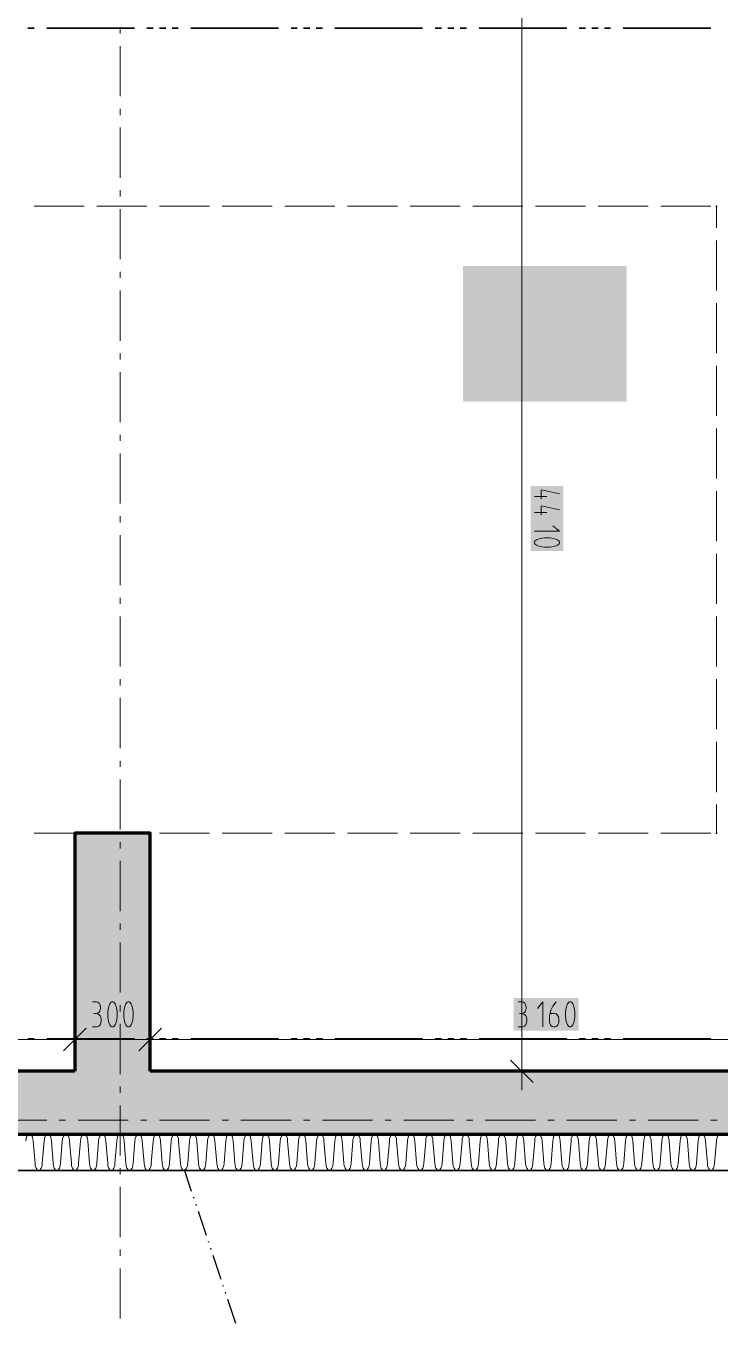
# Model space of a CAD drawing. Header units: millimetres. Extents: x 0 to 594, y 0 to 420.
# Drawn here: x 407.94 to 430.44, y 141.01 to 183.05 of the extents above; entities that cross this region are included whole.
import ezdxf

# ---------------------------------------------------------------- set-up
doc = ezdxf.new("R2010")
doc.units = ezdxf.units.MM
doc.header["$LTSCALE"] = 8
doc.layers.add('PDF_Cislovani stani', color=7, linetype='Continuous', true_color=0xffffff)
for name, color, linetype in [('PDF_Dokresleni nad rovinou rezu', 7, 'Continuous'), ('PDF_Dopravni znaceni', 7, 'Continuous'), ('PDF_Koty delkove', 7, 'Continuous'), ('PDF_Osy hlavni', 7, 'Continuous'), ('PDF_Pozarni useky', 3, 'Continuous'), ('PDF_Steny vnitrni', 7, 'Continuous'), ('PDF_Zatepleni', 7, 'Continuous')]:
    doc.layers.add(name, color=color, linetype=linetype)

msp = doc.modelspace()

# ---------------------------------------------------------------- linework, layer by layer
at = {"layer": 'PDF_Cislovani stani', "lineweight": 18, "transparency": 33554559}
msp.add_solid([(422.109, 175.265), (422.109, 170.87), (427.418, 175.265), (427.418, 170.87)], dxfattribs=at)
at = {"layer": 'PDF_Dokresleni nad rovinou rezu', "lineweight": 25}
for points in [[(413.075, 145.956), (413.3, 145.284)], [(413.365, 145.091), (413.378, 145.053)], [(413.442, 144.86), (413.455, 144.821)], [(413.519, 144.629), (413.777, 143.858)], [(413.842, 143.665), (413.855, 143.627)], [(413.919, 143.434), (413.932, 143.396)], [(413.997, 143.203), (414.255, 142.432)], [(414.319, 142.24), (414.332, 142.201)], [(414.396, 142.009), (414.409, 141.97)], [(414.474, 141.777), (414.732, 141.007)]]:
    msp.add_lwpolyline(points, dxfattribs=at)
at = {"layer": 'PDF_Dokresleni nad rovinou rezu', "lineweight": 25, "transparency": 33554559}
msp.add_solid([(413.059, 146.004), (413.123, 145.972), (413.027, 145.94), (413.091, 145.907)], dxfattribs=at)
at = {"layer": 'PDF_Dopravni znaceni', "lineweight": 18}
for points in [[(408.204, 177.202), (409.829, 177.202)], [(410.236, 177.202), (411.861, 177.202)], [(412.267, 177.202), (413.893, 177.202)], [(414.299, 177.202), (415.924, 177.202)], [(416.33, 177.202), (417.956, 177.202)], [(418.362, 177.202), (419.987, 177.202)], [(420.394, 177.202), (422.019, 177.202)], [(422.425, 177.202), (424.051, 177.202)], [(424.457, 177.202), (426.082, 177.202)], [(426.488, 177.202), (428.114, 177.202)], [(428.52, 177.202), (430.145, 177.202)], [(430.329, 177.202), (430.329, 176.503)], [(430.329, 176.097), (430.329, 174.471)], [(430.329, 174.065), (430.329, 172.44)], [(430.329, 172.033), (430.329, 170.408)], [(430.329, 170.002), (430.329, 168.376)], [(430.329, 167.97), (430.329, 166.345)], [(430.329, 165.939), (430.329, 164.313)], [(430.329, 163.907), (430.329, 162.282)], [(430.329, 161.875), (430.329, 160.25)], [(430.329, 159.844), (430.329, 158.218)], [(430.329, 157.812), (430.329, 156.886)], [(408.204, 156.886), (409.829, 156.886)], [(410.236, 156.886), (411.861, 156.886)], [(412.267, 156.886), (413.893, 156.886)], [(414.299, 156.886), (415.924, 156.886)], [(416.33, 156.886), (417.956, 156.886)], [(418.362, 156.886), (419.987, 156.886)], [(420.394, 156.886), (422.019, 156.886)], [(422.425, 156.886), (424.051, 156.886)], [(424.457, 156.886), (426.082, 156.886)], [(426.488, 156.886), (428.114, 156.886)], [(428.52, 156.886), (430.145, 156.886)]]:
    msp.add_lwpolyline(points, dxfattribs=at)
at = {"layer": 'PDF_Dopravni znaceni', "lineweight": 18, "transparency": 33554559}
for points in [[(430.292, 177.202), (430.329, 177.238), (430.329, 177.165), (430.365, 177.202)], [(430.329, 177.238), (430.365, 177.202), (430.292, 177.202), (430.329, 177.165)], [(430.292, 156.886), (430.329, 156.922), (430.329, 156.849), (430.365, 156.886)], [(430.329, 156.922), (430.365, 156.886), (430.292, 156.886), (430.329, 156.849)]]:
    msp.add_solid(points, dxfattribs=at)
at = {"layer": 'PDF_Koty delkove', "lineweight": 18}
for points in [[(424.019, 269.252), (424.019, 267.892), (424.019, 266.267), (424.019, 266.023), (424.019, 264.56), (424.019, 251.152), (424.019, 249.689), (424.019, 249.445), (424.019, 247.82), (424.019, 247.292), (424.019, 204.1), (424.019, 199.224), (424.019, 198.005), (424.019, 185.816), (424.019, 185.003), (424.019, 149.166)], [(424.426, 167.799), (424.832, 167.799)], [(424.642, 167.712), (424.642, 168.016), (425.238, 167.885)], [(424.642, 167.192), (424.642, 167.496), (425.238, 167.365)], [(424.426, 167.279), (424.832, 167.279)], [(424.426, 166.672), (425.238, 166.672), (425.022, 166.845)], [(424.751, 166.456), (424.67, 166.445), (424.575, 166.423), (424.494, 166.39), (424.439, 166.347), (424.426, 166.325), (424.426, 166.282), (424.439, 166.26), (424.494, 166.217), (424.575, 166.185), (424.67, 166.163), (424.751, 166.152)], [(424.751, 166.152), (424.914, 166.152), (424.994, 166.163), (425.089, 166.185), (425.171, 166.217), (425.225, 166.26), (425.238, 166.282), (425.238, 166.325), (425.225, 166.347), (425.171, 166.39), (425.089, 166.423), (424.994, 166.445), (424.914, 166.456), (424.751, 166.456)], [(410.094, 151.416), (410.224, 151.416), (410.268, 151.403), (410.311, 151.376), (410.333, 151.335), (410.354, 151.254), (410.354, 151.2), (410.333, 151.119), (410.289, 151.064), (410.224, 151.037), (410.138, 151.037)], [(410.896, 150.929), (410.896, 151.092), (410.885, 151.172), (410.863, 151.267), (410.831, 151.349), (410.788, 151.403), (410.766, 151.416), (410.723, 151.416), (410.701, 151.403), (410.658, 151.349), (410.625, 151.267), (410.603, 151.172), (410.592, 151.092), (410.592, 150.929), (410.603, 150.848), (410.625, 150.753), (410.658, 150.672), (410.701, 150.617), (410.723, 150.604), (410.766, 150.604), (410.788, 150.617), (410.831, 150.672), (410.863, 150.753)], [(423.893, 151.416), (424.023, 151.416), (424.066, 151.403), (424.109, 151.376), (424.131, 151.335), (424.153, 151.254), (424.153, 151.2), (424.131, 151.119), (424.088, 151.064), (424.023, 151.037), (423.936, 151.037)], [(424.694, 150.604), (424.694, 151.416), (424.522, 151.2)], [(425.128, 151.024), (425.161, 150.997), (425.182, 150.969), (425.203, 150.929), (425.215, 150.875), (425.215, 150.767), (425.203, 150.712), (425.182, 150.672), (425.161, 150.645), (425.128, 150.617), (425.085, 150.604), (425.042, 150.604), (424.998, 150.617), (424.966, 150.645), (424.944, 150.672), (424.922, 150.712), (424.911, 150.767), (424.911, 150.956), (424.954, 151.146), (425.019, 151.281), (425.128, 151.416)], [(410.094, 150.604), (410.246, 150.604), (410.3, 150.631), (410.343, 150.672), (410.365, 150.739), (410.376, 150.794), (410.376, 150.848), (410.365, 150.916), (410.343, 150.969), (410.3, 151.01), (410.224, 151.037)], [(410.863, 150.753), (410.885, 150.848), (410.896, 150.929)], [(423.893, 150.604), (424.044, 150.604), (424.098, 150.631), (424.142, 150.672), (424.163, 150.739), (424.174, 150.794), (424.174, 150.848), (424.163, 150.916), (424.142, 150.969), (424.098, 151.01), (424.023, 151.037)], [(424.933, 151.037), (425.085, 151.037), (425.128, 151.024)], [(409.159, 149.831), (409.891, 150.563)], [(409.525, 149.588), (409.525, 150.197), (409.525, 150.807)], [(411.597, 149.831), (412.329, 150.563)], [(411.963, 149.588), (411.963, 150.197), (411.963, 150.807)], [(385.633, 150.197), (388.071, 150.197), (409.525, 150.197), (411.963, 150.197), (437.642, 150.197), (438.455, 150.197), (451.863, 150.197), (452.676, 150.197), (455.927, 150.197)], [(423.653, 149.531), (424.385, 148.8)], [(423.41, 149.166), (424.019, 149.166), (424.629, 149.166)], [(424.019, 149.166), (424.019, 148.556)]]:
    msp.add_lwpolyline(points, dxfattribs=at)
for points in [[(411.416, 150.929), (411.416, 151.092), (411.405, 151.172), (411.383, 151.267), (411.351, 151.349), (411.308, 151.403), (411.286, 151.416), (411.243, 151.416), (411.221, 151.403), (411.178, 151.349), (411.145, 151.267), (411.123, 151.172), (411.112, 151.092), (411.112, 150.929), (411.123, 150.848), (411.145, 150.753), (411.178, 150.672), (411.221, 150.617), (411.243, 150.604), (411.286, 150.604), (411.308, 150.617), (411.351, 150.672), (411.383, 150.753), (411.405, 150.848)], [(425.735, 150.929), (425.735, 151.092), (425.724, 151.172), (425.702, 151.267), (425.67, 151.349), (425.627, 151.403), (425.605, 151.416), (425.562, 151.416), (425.54, 151.403), (425.497, 151.349), (425.464, 151.267), (425.442, 151.172), (425.431, 151.092), (425.431, 150.929), (425.442, 150.848), (425.464, 150.753), (425.497, 150.672), (425.54, 150.617), (425.562, 150.604), (425.605, 150.604), (425.627, 150.617), (425.67, 150.672), (425.702, 150.753), (425.724, 150.848)]]:
    msp.add_lwpolyline(points, close=True, dxfattribs=at)
at = {"layer": 'PDF_Koty delkove', "color": 7, "lineweight": 18, "true_color": 0xffffff, "transparency": 33554559}
for points in [[(424.304, 168.138), (424.304, 166.03), (425.36, 168.138), (425.36, 166.03)], [(409.95, 150.482), (411.538, 150.482), (409.95, 151.538), (411.538, 151.538)], [(423.749, 150.482), (425.856, 150.482), (423.749, 151.538), (425.856, 151.538)]]:
    msp.add_solid(points, dxfattribs=at)
at = {"layer": 'PDF_Osy hlavni', "lineweight": 18}
for points in [[(410.988, 183.004), (410.988, 182.801)], [(410.988, 182.394), (410.988, 180.769)], [(410.988, 180.363), (410.988, 180.16)], [(410.988, 179.753), (410.988, 178.128)], [(410.988, 177.722), (410.988, 177.519)], [(410.988, 177.112), (410.988, 175.487)], [(410.988, 175.081), (410.988, 174.878)], [(410.988, 174.471), (410.988, 172.846)], [(410.988, 172.44), (410.988, 172.236)], [(410.988, 171.83), (410.988, 170.205)], [(410.988, 169.799), (410.988, 169.595)], [(410.988, 169.189), (410.988, 167.564)], [(410.988, 167.158), (410.988, 166.954)], [(410.988, 166.548), (410.988, 164.923)], [(410.988, 164.516), (410.988, 164.313)], [(410.988, 163.907), (410.988, 162.282)], [(410.988, 161.875), (410.988, 161.672)], [(410.988, 161.266), (410.988, 159.641)], [(410.988, 159.234), (410.988, 159.031)], [(410.988, 158.625), (410.988, 157)], [(410.988, 156.593), (410.988, 156.39)], [(410.988, 155.984), (410.988, 154.358)], [(410.988, 153.952), (410.988, 153.749)], [(410.988, 153.343), (410.988, 151.717)], [(410.988, 151.311), (410.988, 151.108)], [(410.988, 150.702), (410.988, 149.076)], [(410.988, 148.67), (410.988, 148.467)], [(410.988, 148.061), (410.988, 146.435)], [(406.985, 147.581), (408.61, 147.581)], [(409.017, 147.581), (409.22, 147.581)], [(409.626, 147.581), (411.252, 147.581)], [(411.658, 147.581), (411.861, 147.581)], [(412.267, 147.581), (413.893, 147.581)], [(414.299, 147.581), (414.502, 147.581)], [(414.908, 147.581), (416.534, 147.581)], [(416.94, 147.581), (417.143, 147.581)], [(417.549, 147.581), (419.175, 147.581)], [(419.581, 147.581), (419.784, 147.581)], [(420.191, 147.581), (421.816, 147.581)], [(422.222, 147.581), (422.425, 147.581)], [(422.832, 147.581), (424.457, 147.581)], [(424.863, 147.581), (425.066, 147.581)], [(425.473, 147.581), (427.098, 147.581)], [(427.504, 147.581), (427.707, 147.581)], [(428.114, 147.581), (429.739, 147.581)], [(430.145, 147.581), (430.348, 147.581)], [(410.988, 146.029), (410.988, 145.826)], [(410.988, 145.419), (410.988, 143.794)], [(410.988, 143.388), (410.988, 143.185)], [(410.988, 142.778), (410.988, 141.153)]]:
    msp.add_lwpolyline(points, dxfattribs=at)
at = {"layer": 'PDF_Pozarni useky', "lineweight": 35}
for points in [[(408.001, 182.971), (408.204, 182.971)], [(408.61, 182.971), (411.455, 182.971)], [(411.861, 182.971), (412.064, 182.971)], [(412.267, 182.971), (412.47, 182.971)], [(412.674, 182.971), (412.877, 182.971)], [(413.283, 182.971), (416.127, 182.971)], [(416.534, 182.971), (416.737, 182.971)], [(416.94, 182.971), (417.143, 182.971)], [(417.346, 182.971), (417.549, 182.971)], [(417.956, 182.971), (420.8, 182.971)], [(421.206, 182.971), (421.409, 182.971)], [(421.613, 182.971), (421.816, 182.971)], [(422.019, 182.971), (422.222, 182.971)], [(422.628, 182.971), (425.473, 182.971)], [(425.879, 182.971), (426.082, 182.971)], [(426.285, 182.971), (426.488, 182.971)], [(426.692, 182.971), (426.895, 182.971)], [(427.301, 182.971), (430.145, 182.971)], [(408.001, 150.222), (408.204, 150.222)], [(408.61, 150.222), (411.455, 150.222)], [(411.861, 150.222), (412.064, 150.222)], [(412.267, 150.222), (412.47, 150.222)], [(412.674, 150.222), (412.877, 150.222)], [(413.283, 150.222), (416.127, 150.222)], [(416.534, 150.222), (416.737, 150.222)], [(416.94, 150.222), (417.143, 150.222)], [(417.346, 150.222), (417.549, 150.222)], [(417.956, 150.222), (420.8, 150.222)], [(421.206, 150.222), (421.409, 150.222)], [(421.613, 150.222), (421.816, 150.222)], [(422.019, 150.222), (422.222, 150.222)], [(422.628, 150.222), (425.473, 150.222)], [(425.879, 150.222), (426.082, 150.222)], [(426.285, 150.222), (426.488, 150.222)], [(426.692, 150.222), (426.895, 150.222)], [(427.301, 150.222), (430.145, 150.222)]]:
    msp.add_lwpolyline(points, dxfattribs=at)
at = {"layer": 'PDF_Steny vnitrni', "lineweight": 70}
for points in [[(385.633, 149.166), (385.633, 149.166), (385.633, 147.134), (455.927, 147.134), (457.958, 147.134), (457.958, 198.208), (455.927, 198.208), (444.59, 198.208), (443.371, 198.208), (430.45, 198.208), (430.45, 198.005), (430.45, 196.177), (455.927, 196.177)], [(455.927, 196.177), (455.927, 181.752), (455.927, 180.94), (455.927, 149.166), (452.676, 149.166), (451.863, 149.166), (438.455, 149.166), (437.642, 149.166), (411.963, 149.166)], [(411.963, 149.166), (411.963, 156.886), (409.525, 156.886), (409.525, 149.166)], [(409.525, 149.166), (388.071, 149.166)]]:
    msp.add_lwpolyline(points, dxfattribs=at)
at = {"layer": 'PDF_Steny vnitrni', "color": 9, "lineweight": 9, "true_color": 0xc0c0c0, "transparency": 33554559}
for points in [[(409.525, 156.886), (409.525, 149.166), (411.963, 156.886), (411.963, 149.166)], [(385.633, 147.134), (455.927, 147.134), (385.633, 149.166), (455.927, 149.166)]]:
    msp.add_solid(points, dxfattribs=at)
at = {"layer": 'PDF_Zatepleni', "lineweight": 35}
msp.add_lwpolyline([(457.958, 147.134), (455.927, 147.134), (385.633, 147.134), (385.633, 145.956), (459.136, 145.956), (459.136, 147.134)], dxfattribs=at)
at = {"layer": 'PDF_Zatepleni', "lineweight": 9}
for points in [[(408.044, 147.134), (408.011, 147.117), (407.972, 147.066), (407.947, 146.989), (407.938, 146.898)], [(407.938, 146.898), (407.938, 146.898)], [(408.174, 146.898), (408.165, 146.989), (408.14, 147.066), (408.101, 147.117), (408.068, 147.134)], [(408.233, 146.191), (408.174, 146.898)], [(408.527, 146.898), (408.468, 146.191)], [(408.633, 147.134), (408.6, 147.117), (408.561, 147.066), (408.536, 146.989), (408.527, 146.898)], [(408.527, 146.898), (408.527, 146.898)], [(408.763, 146.898), (408.755, 146.989), (408.729, 147.066), (408.69, 147.117), (408.657, 147.134)], [(408.822, 146.191), (408.763, 146.898)], [(409.116, 146.898), (409.057, 146.191)], [(409.222, 147.134), (409.189, 147.117), (409.151, 147.066), (409.125, 146.989), (409.116, 146.898)], [(409.116, 146.898), (409.116, 146.898)], [(409.353, 146.898), (409.344, 146.989), (409.318, 147.066), (409.28, 147.117), (409.247, 147.134)], [(409.411, 146.191), (409.353, 146.898)], [(409.705, 146.898), (409.647, 146.191)], [(409.811, 147.134), (409.778, 147.117), (409.74, 147.066), (409.714, 146.989), (409.705, 146.898)], [(409.705, 146.898), (409.705, 146.898)], [(409.942, 146.898), (409.933, 146.989), (409.907, 147.066), (409.869, 147.117), (409.836, 147.134)], [(410, 146.191), (409.942, 146.898)], [(410.294, 146.898), (410.236, 146.191)], [(410.4, 147.134), (410.367, 147.117), (410.329, 147.066), (410.303, 146.989), (410.294, 146.898)], [(410.294, 146.898), (410.294, 146.898)], [(410.531, 146.898), (410.522, 146.989), (410.496, 147.066), (410.458, 147.117), (410.425, 147.134)], [(410.589, 146.191), (410.531, 146.898)], [(410.883, 146.898), (410.825, 146.191)], [(410.989, 147.134), (410.956, 147.117), (410.918, 147.066), (410.892, 146.989), (410.883, 146.898)], [(410.883, 146.898), (410.883, 146.898)], [(411.12, 146.898), (411.111, 146.989), (411.085, 147.066), (411.047, 147.117), (411.014, 147.134)], [(411.178, 146.191), (411.12, 146.898)], [(411.472, 146.898), (411.414, 146.191)], [(411.579, 147.134), (411.546, 147.117), (411.507, 147.066), (411.482, 146.989), (411.472, 146.898)], [(411.472, 146.898), (411.472, 146.898)], [(411.709, 146.898), (411.7, 146.989), (411.675, 147.066), (411.636, 147.117), (411.603, 147.134)], [(411.768, 146.191), (411.709, 146.898)], [(412.062, 146.898), (412.003, 146.191)], [(412.168, 147.134), (412.135, 147.117), (412.096, 147.066), (412.071, 146.989), (412.062, 146.898)], [(412.062, 146.898), (412.062, 146.898)], [(412.298, 146.898), (412.289, 146.989), (412.264, 147.066), (412.225, 147.117), (412.192, 147.134)], [(412.357, 146.191), (412.298, 146.898)], [(412.651, 146.898), (412.592, 146.191)], [(412.757, 147.134), (412.724, 147.117), (412.685, 147.066), (412.66, 146.989), (412.651, 146.898)], [(412.651, 146.898), (412.651, 146.898)], [(412.888, 146.898), (412.879, 146.989), (412.853, 147.066), (412.815, 147.117), (412.782, 147.134)], [(412.946, 146.191), (412.888, 146.898)], [(413.24, 146.898), (413.182, 146.191)], [(413.346, 147.134), (413.313, 147.117), (413.275, 147.066), (413.249, 146.989), (413.24, 146.898)], [(413.24, 146.898), (413.24, 146.898)], [(413.477, 146.898), (413.468, 146.989), (413.442, 147.066), (413.404, 147.117), (413.371, 147.134)], [(413.535, 146.191), (413.477, 146.898)], [(413.829, 146.898), (413.771, 146.191)], [(413.864, 147.066), (413.838, 146.989), (413.829, 146.898)], [(413.829, 146.898), (413.829, 146.898)], [(413.935, 147.134), (413.902, 147.117), (413.864, 147.066)], [(414.066, 146.898), (414.057, 146.989), (414.031, 147.066), (413.993, 147.117), (413.96, 147.134)], [(414.124, 146.191), (414.066, 146.898)], [(414.524, 147.134), (414.491, 147.117), (414.453, 147.066), (414.427, 146.989), (414.418, 146.898), (414.36, 146.191)], [(414.418, 146.898), (414.418, 146.898)], [(414.655, 146.898), (414.646, 146.989), (414.62, 147.066), (414.582, 147.117), (414.549, 147.134)], [(414.713, 146.191), (414.655, 146.898)], [(415.113, 147.134), (415.081, 147.117), (415.042, 147.066), (415.016, 146.989), (415.007, 146.898), (414.949, 146.191)], [(415.007, 146.898), (415.007, 146.898)], [(415.244, 146.898), (415.235, 146.989), (415.21, 147.066), (415.171, 147.117), (415.138, 147.134)], [(415.303, 146.191), (415.244, 146.898)], [(415.703, 147.134), (415.67, 147.117), (415.631, 147.066), (415.606, 146.989), (415.597, 146.898), (415.538, 146.191)], [(415.597, 146.898), (415.597, 146.898)], [(415.833, 146.898), (415.824, 146.989), (415.799, 147.066), (415.76, 147.117), (415.727, 147.134)], [(415.892, 146.191), (415.833, 146.898)], [(416.186, 146.898), (416.127, 146.191)], [(416.292, 147.134), (416.259, 147.117), (416.22, 147.066), (416.195, 146.989), (416.186, 146.898)], [(416.186, 146.898), (416.186, 146.898)], [(416.423, 146.898), (416.414, 146.989), (416.388, 147.066), (416.35, 147.117), (416.317, 147.134)], [(416.481, 146.191), (416.423, 146.898)], [(416.775, 146.898), (416.717, 146.191)], [(416.881, 147.134), (416.848, 147.117), (416.81, 147.066), (416.784, 146.989), (416.775, 146.898)], [(416.775, 146.898), (416.775, 146.898)], [(417.012, 146.898), (417.003, 146.989), (416.977, 147.066), (416.939, 147.117), (416.906, 147.134)], [(417.07, 146.191), (417.012, 146.898)], [(417.364, 146.898), (417.306, 146.191)], [(417.47, 147.134), (417.437, 147.117), (417.399, 147.066), (417.373, 146.989), (417.364, 146.898)], [(417.364, 146.898), (417.364, 146.898)], [(417.601, 146.898), (417.592, 146.989), (417.566, 147.066), (417.528, 147.117), (417.495, 147.134)], [(417.659, 146.191), (417.601, 146.898)], [(417.953, 146.898), (417.895, 146.191)], [(418.059, 147.134), (418.026, 147.117), (417.988, 147.066), (417.962, 146.989), (417.953, 146.898)], [(417.953, 146.898), (417.953, 146.898)], [(418.19, 146.898), (418.181, 146.989), (418.155, 147.066), (418.117, 147.117), (418.084, 147.134)], [(418.248, 146.191), (418.19, 146.898)], [(418.542, 146.898), (418.484, 146.191)], [(418.648, 147.134), (418.616, 147.117), (418.577, 147.066), (418.551, 146.989), (418.542, 146.898)], [(418.542, 146.898), (418.542, 146.898)], [(418.779, 146.898), (418.77, 146.989), (418.745, 147.066), (418.706, 147.117), (418.673, 147.134)], [(418.838, 146.191), (418.779, 146.898)], [(419.132, 146.898), (419.073, 146.191)], [(419.238, 147.134), (419.205, 147.117), (419.166, 147.066), (419.141, 146.989), (419.132, 146.898)], [(419.132, 146.898), (419.132, 146.898)], [(419.368, 146.898), (419.359, 146.989), (419.334, 147.066), (419.295, 147.117), (419.262, 147.134)], [(419.427, 146.191), (419.368, 146.898)], [(419.721, 146.898), (419.662, 146.191)], [(419.827, 147.134), (419.794, 147.117), (419.755, 147.066), (419.73, 146.989), (419.721, 146.898)], [(419.721, 146.898), (419.721, 146.898)], [(419.923, 147.066), (419.884, 147.117), (419.852, 147.134)], [(419.958, 146.898), (419.949, 146.989), (419.923, 147.066)], [(420.016, 146.191), (419.958, 146.898)], [(420.31, 146.898), (420.252, 146.191)], [(420.416, 147.134), (420.383, 147.117), (420.345, 147.066), (420.319, 146.989), (420.31, 146.898)], [(420.31, 146.898), (420.31, 146.898)], [(420.31, 146.898), (420.31, 146.898)], [(420.547, 146.898), (420.538, 146.989), (420.512, 147.066), (420.474, 147.117), (420.441, 147.134)], [(420.605, 146.191), (420.547, 146.898)], [(420.899, 146.898), (420.841, 146.191)], [(421.005, 147.134), (420.972, 147.117), (420.934, 147.066), (420.908, 146.989), (420.899, 146.898)], [(420.899, 146.898), (420.899, 146.898)], [(421.136, 146.898), (421.127, 146.989), (421.101, 147.066), (421.063, 147.117), (421.03, 147.134)], [(421.194, 146.191), (421.136, 146.898)], [(421.488, 146.898), (421.43, 146.191)], [(421.594, 147.134), (421.561, 147.117), (421.523, 147.066), (421.497, 146.989), (421.488, 146.898)], [(421.488, 146.898), (421.488, 146.898)], [(421.725, 146.898), (421.716, 146.989), (421.69, 147.066), (421.652, 147.117), (421.619, 147.134)], [(421.783, 146.191), (421.725, 146.898)], [(422.077, 146.898), (422.019, 146.191)], [(422.183, 147.134), (422.151, 147.117), (422.112, 147.066), (422.086, 146.989), (422.077, 146.898)], [(422.077, 146.898), (422.077, 146.898)], [(422.314, 146.898), (422.305, 146.989), (422.28, 147.066), (422.241, 147.117), (422.208, 147.134)], [(422.373, 146.191), (422.314, 146.898)], [(422.667, 146.898), (422.608, 146.191)], [(422.773, 147.134), (422.74, 147.117), (422.701, 147.066), (422.676, 146.989), (422.667, 146.898)], [(422.667, 146.898), (422.667, 146.898)], [(422.903, 146.898), (422.894, 146.989), (422.869, 147.066), (422.83, 147.117), (422.797, 147.134)], [(422.903, 146.898), (422.962, 146.191), (422.971, 146.101), (422.996, 146.025), (423.034, 145.974), (423.08, 145.956)], [(423.256, 146.898), (423.197, 146.191)], [(423.362, 147.134), (423.329, 147.117), (423.29, 147.066), (423.265, 146.989), (423.256, 146.898)], [(423.256, 146.898), (423.256, 146.898)], [(423.493, 146.898), (423.484, 146.989), (423.458, 147.066), (423.419, 147.117), (423.387, 147.134)], [(423.551, 146.191), (423.493, 146.898)], [(423.845, 146.898), (423.787, 146.191)], [(423.951, 147.134), (423.918, 147.117), (423.88, 147.066), (423.854, 146.989), (423.845, 146.898)], [(423.845, 146.898), (423.845, 146.898)], [(424.082, 146.898), (424.073, 146.989), (424.047, 147.066), (424.009, 147.117), (423.976, 147.134)], [(424.082, 146.898), (424.14, 146.191), (424.149, 146.101), (424.175, 146.025), (424.213, 145.974), (424.258, 145.956)], [(424.434, 146.898), (424.376, 146.191)], [(424.54, 147.134), (424.507, 147.117), (424.469, 147.066), (424.443, 146.989), (424.434, 146.898)], [(424.434, 146.898), (424.434, 146.898)], [(424.671, 146.898), (424.662, 146.989), (424.636, 147.066), (424.598, 147.117), (424.565, 147.134)], [(424.671, 146.898), (424.729, 146.191), (424.738, 146.101), (424.764, 146.025), (424.802, 145.974), (424.847, 145.956)], [(425.023, 146.898), (424.965, 146.191)], [(425.129, 147.134), (425.096, 147.117), (425.058, 147.066), (425.032, 146.989), (425.023, 146.898)], [(425.023, 146.898), (425.023, 146.898)], [(425.26, 146.898), (425.251, 146.989), (425.225, 147.066), (425.187, 147.117), (425.154, 147.134)], [(425.318, 146.191), (425.26, 146.898)], [(425.612, 146.898), (425.554, 146.191)], [(425.718, 147.134), (425.685, 147.117), (425.647, 147.066), (425.621, 146.989), (425.612, 146.898)], [(425.612, 146.898), (425.612, 146.898)], [(425.849, 146.898), (425.84, 146.989), (425.815, 147.066), (425.776, 147.117), (425.743, 147.134)], [(425.908, 146.191), (425.849, 146.898)], [(426.202, 146.898), (426.143, 146.191)], [(426.308, 147.134), (426.275, 147.117), (426.236, 147.066), (426.211, 146.989), (426.202, 146.898)], [(426.202, 146.898), (426.202, 146.898)], [(426.438, 146.898), (426.429, 146.989), (426.404, 147.066), (426.365, 147.117), (426.332, 147.134)], [(426.497, 146.191), (426.438, 146.898)], [(426.791, 146.898), (426.732, 146.191)], [(426.897, 147.134), (426.864, 147.117), (426.825, 147.066), (426.8, 146.989), (426.791, 146.898)], [(426.791, 146.898), (426.791, 146.898)], [(427.086, 146.191), (427.028, 146.898), (427.019, 146.989), (426.993, 147.066), (426.954, 147.117), (426.922, 147.134)], [(427.38, 146.898), (427.322, 146.191)], [(427.486, 147.134), (427.453, 147.117), (427.415, 147.066), (427.389, 146.989), (427.38, 146.898)], [(427.38, 146.898), (427.38, 146.898)], [(427.617, 146.898), (427.608, 146.989), (427.582, 147.066), (427.544, 147.117), (427.511, 147.134)], [(427.675, 146.191), (427.617, 146.898)], [(427.969, 146.898), (427.911, 146.191)], [(428.075, 147.134), (428.042, 147.117), (428.004, 147.066), (427.978, 146.989), (427.969, 146.898)], [(427.969, 146.898), (427.969, 146.898)], [(428.206, 146.898), (428.197, 146.989), (428.171, 147.066), (428.133, 147.117), (428.1, 147.134)], [(428.264, 146.191), (428.206, 146.898)], [(428.558, 146.898), (428.5, 146.191)], [(428.593, 147.066), (428.567, 146.989), (428.558, 146.898)], [(428.558, 146.898), (428.558, 146.898)], [(428.664, 147.134), (428.631, 147.117), (428.593, 147.066)], [(428.795, 146.898), (428.786, 146.989), (428.76, 147.066), (428.722, 147.117), (428.689, 147.134)], [(428.853, 146.191), (428.795, 146.898)], [(429.147, 146.898), (429.089, 146.191)], [(429.253, 147.134), (429.22, 147.117), (429.182, 147.066), (429.156, 146.989), (429.147, 146.898)], [(429.147, 146.898), (429.147, 146.898)], [(429.384, 146.898), (429.375, 146.989), (429.35, 147.066), (429.311, 147.117), (429.278, 147.134)], [(429.443, 146.191), (429.384, 146.898)], [(429.737, 146.898), (429.678, 146.191)], [(429.843, 147.134), (429.81, 147.117), (429.771, 147.066), (429.746, 146.989), (429.737, 146.898)], [(429.737, 146.898), (429.737, 146.898)], [(429.973, 146.898), (429.964, 146.989), (429.939, 147.066), (429.9, 147.117), (429.867, 147.134)], [(430.032, 146.191), (429.973, 146.898)], [(430.326, 146.898), (430.267, 146.191)], [(430.432, 147.134), (430.399, 147.117), (430.36, 147.066), (430.335, 146.989), (430.326, 146.898)], [(430.326, 146.898), (430.326, 146.898)], [(408.233, 146.191), (408.242, 146.101), (408.267, 146.025), (408.305, 145.974), (408.351, 145.956)], [(408.351, 145.956), (408.396, 145.974), (408.434, 146.025), (408.459, 146.101), (408.468, 146.191)], [(408.822, 146.191), (408.831, 146.101), (408.856, 146.025), (408.895, 145.974), (408.94, 145.956)], [(408.94, 145.956), (408.985, 145.974), (409.023, 146.025), (409.049, 146.101), (409.057, 146.191)], [(409.411, 146.191), (409.42, 146.101), (409.446, 146.025), (409.484, 145.974), (409.529, 145.956)], [(409.529, 145.956), (409.574, 145.974), (409.612, 146.025), (409.638, 146.101), (409.647, 146.191)], [(410, 146.191), (410.009, 146.101), (410.035, 146.025), (410.073, 145.974), (410.118, 145.956)], [(410.118, 145.956), (410.163, 145.974), (410.201, 146.025), (410.227, 146.101), (410.236, 146.191)], [(410.589, 146.191), (410.598, 146.101), (410.624, 146.025), (410.662, 145.974), (410.707, 145.956)], [(410.707, 145.956), (410.752, 145.974), (410.79, 146.025), (410.816, 146.101), (410.825, 146.191)], [(411.178, 146.191), (411.187, 146.101), (411.213, 146.025), (411.251, 145.974), (411.296, 145.956)], [(411.296, 145.956), (411.341, 145.974), (411.38, 146.025), (411.405, 146.101), (411.414, 146.191)], [(411.768, 146.191), (411.777, 146.101), (411.802, 146.025), (411.84, 145.974), (411.885, 145.956)], [(411.885, 145.956), (411.931, 145.974), (411.969, 146.025), (411.994, 146.101), (412.003, 146.191)], [(412.357, 146.191), (412.366, 146.101), (412.391, 146.025), (412.43, 145.974), (412.475, 145.956)], [(412.475, 145.956), (412.52, 145.974), (412.558, 146.025), (412.584, 146.101), (412.592, 146.191)], [(412.946, 146.191), (412.955, 146.101), (412.98, 146.025), (413.019, 145.974), (413.064, 145.956)], [(413.064, 145.956), (413.109, 145.974), (413.147, 146.025), (413.173, 146.101), (413.182, 146.191)], [(413.535, 146.191), (413.544, 146.101), (413.57, 146.025), (413.608, 145.974), (413.653, 145.956)], [(413.653, 145.956), (413.698, 145.974), (413.736, 146.025), (413.762, 146.101), (413.771, 146.191)], [(414.124, 146.191), (414.133, 146.101), (414.159, 146.025), (414.197, 145.974), (414.242, 145.956)], [(414.242, 145.956), (414.287, 145.974), (414.325, 146.025)], [(414.325, 146.025), (414.351, 146.101), (414.36, 146.191)], [(414.713, 146.191), (414.722, 146.101), (414.748, 146.025), (414.786, 145.974), (414.831, 145.956)], [(414.831, 145.956), (414.876, 145.974), (414.915, 146.025), (414.94, 146.101), (414.949, 146.191)], [(415.303, 146.191), (415.312, 146.101), (415.337, 146.025), (415.375, 145.974), (415.42, 145.956)], [(415.42, 145.956), (415.466, 145.974), (415.504, 146.025), (415.529, 146.101), (415.538, 146.191)], [(415.892, 146.191), (415.901, 146.101), (415.926, 146.025), (415.965, 145.974), (416.01, 145.956)], [(416.01, 145.956), (416.055, 145.974), (416.093, 146.025), (416.118, 146.101), (416.127, 146.191)], [(416.481, 146.191), (416.49, 146.101), (416.515, 146.025), (416.554, 145.974), (416.599, 145.956)], [(416.599, 145.956), (416.644, 145.974), (416.682, 146.025), (416.708, 146.101), (416.717, 146.191)], [(417.07, 146.191), (417.079, 146.101), (417.105, 146.025), (417.143, 145.974), (417.188, 145.956)], [(417.188, 145.956), (417.233, 145.974), (417.271, 146.025), (417.297, 146.101), (417.306, 146.191)], [(417.659, 146.191), (417.668, 146.101), (417.694, 146.025), (417.732, 145.974), (417.777, 145.956)], [(417.777, 145.956), (417.822, 145.974), (417.86, 146.025), (417.886, 146.101), (417.895, 146.191)], [(418.248, 146.191), (418.257, 146.101), (418.283, 146.025), (418.321, 145.974), (418.366, 145.956)], [(418.366, 145.956), (418.411, 145.974), (418.45, 146.025), (418.475, 146.101), (418.484, 146.191)], [(418.838, 146.191), (418.847, 146.101), (418.872, 146.025), (418.91, 145.974), (418.955, 145.956)], [(418.955, 145.956), (419.001, 145.974), (419.039, 146.025), (419.064, 146.101), (419.073, 146.191)], [(419.427, 146.191), (419.436, 146.101), (419.461, 146.025), (419.5, 145.974), (419.545, 145.956)], [(419.545, 145.956), (419.59, 145.974), (419.628, 146.025), (419.653, 146.101), (419.662, 146.191)], [(420.016, 146.191), (420.025, 146.101), (420.05, 146.025)], [(420.05, 146.025), (420.089, 145.974), (420.134, 145.956)], [(420.134, 145.956), (420.179, 145.974), (420.217, 146.025), (420.243, 146.101), (420.252, 146.191)], [(420.605, 146.191), (420.614, 146.101), (420.64, 146.025), (420.678, 145.974), (420.723, 145.956)], [(420.723, 145.956), (420.768, 145.974), (420.806, 146.025), (420.832, 146.101), (420.841, 146.191)], [(421.194, 146.191), (421.203, 146.101), (421.229, 146.025), (421.267, 145.974), (421.312, 145.956)], [(421.312, 145.956), (421.357, 145.974), (421.395, 146.025), (421.421, 146.101), (421.43, 146.191)], [(421.312, 145.956), (421.312, 145.956)], [(421.783, 146.191), (421.792, 146.101), (421.818, 146.025), (421.856, 145.974), (421.901, 145.956)], [(421.901, 145.956), (421.946, 145.974), (421.985, 146.025), (422.01, 146.101), (422.019, 146.191)], [(422.373, 146.191), (422.382, 146.101), (422.407, 146.025), (422.445, 145.974), (422.49, 145.956)], [(422.49, 145.956), (422.536, 145.974), (422.574, 146.025), (422.599, 146.101), (422.608, 146.191)], [(423.08, 145.956), (423.125, 145.974), (423.163, 146.025), (423.188, 146.101), (423.197, 146.191)], [(423.551, 146.191), (423.56, 146.101), (423.585, 146.025), (423.624, 145.974), (423.669, 145.956)], [(423.669, 145.956), (423.714, 145.974), (423.752, 146.025), (423.778, 146.101), (423.787, 146.191)], [(424.258, 145.956), (424.303, 145.974), (424.341, 146.025), (424.367, 146.101), (424.376, 146.191)], [(424.847, 145.956), (424.892, 145.974), (424.93, 146.025), (424.956, 146.101), (424.965, 146.191)], [(425.318, 146.191), (425.327, 146.101), (425.353, 146.025), (425.391, 145.974), (425.436, 145.956)], [(425.436, 145.956), (425.481, 145.974), (425.52, 146.025), (425.545, 146.101), (425.554, 146.191)], [(425.908, 146.191), (425.917, 146.101)], [(425.917, 146.101), (425.942, 146.025), (425.98, 145.974), (426.025, 145.956)], [(426.025, 145.956), (426.07, 145.974), (426.109, 146.025), (426.134, 146.101), (426.143, 146.191)], [(426.497, 146.191), (426.506, 146.101), (426.531, 146.025), (426.569, 145.974), (426.615, 145.956)], [(426.615, 145.956), (426.66, 145.974), (426.698, 146.025), (426.723, 146.101), (426.732, 146.191)], [(427.086, 146.191), (427.095, 146.101), (427.12, 146.025), (427.159, 145.974), (427.204, 145.956)], [(427.204, 145.956), (427.249, 145.974), (427.287, 146.025), (427.313, 146.101), (427.322, 146.191)], [(427.204, 145.956), (427.204, 145.956)], [(427.675, 146.191), (427.684, 146.101), (427.71, 146.025), (427.748, 145.974), (427.793, 145.956)], [(427.793, 145.956), (427.838, 145.974), (427.876, 146.025), (427.902, 146.101), (427.911, 146.191)], [(428.264, 146.191), (428.273, 146.101), (428.299, 146.025), (428.337, 145.974), (428.382, 145.956)], [(428.382, 145.956), (428.427, 145.974), (428.465, 146.025), (428.491, 146.101), (428.5, 146.191)], [(428.853, 146.191), (428.862, 146.101), (428.888, 146.025), (428.926, 145.974), (428.971, 145.956)], [(428.971, 145.956), (429.016, 145.974), (429.055, 146.025), (429.08, 146.101), (429.089, 146.191)], [(429.443, 146.191), (429.451, 146.101), (429.477, 146.025), (429.515, 145.974), (429.56, 145.956)], [(429.56, 145.956), (429.605, 145.974), (429.644, 146.025), (429.669, 146.101), (429.678, 146.191)], [(430.032, 146.191), (430.041, 146.101), (430.066, 146.025), (430.104, 145.974), (430.15, 145.956)], [(430.15, 145.956), (430.195, 145.974), (430.233, 146.025), (430.258, 146.101), (430.267, 146.191)]]:
    msp.add_lwpolyline(points, dxfattribs=at)
at = {"layer": 'PDF_Zatepleni', "lineweight": 9, "transparency": 33554559}
for points in [[(408.468, 146.21), (408.487, 146.191), (408.45, 146.191), (408.468, 146.173)], [(409.057, 146.21), (409.076, 146.191), (409.039, 146.191), (409.057, 146.173)], [(409.647, 146.21), (409.665, 146.191), (409.628, 146.191), (409.647, 146.173)], [(410.236, 146.21), (410.254, 146.191), (410.218, 146.191), (410.236, 146.173)], [(410.825, 146.21), (410.843, 146.191), (410.807, 146.191), (410.825, 146.173)], [(411.414, 146.21), (411.432, 146.191), (411.396, 146.191), (411.414, 146.173)], [(412.003, 146.21), (412.022, 146.191), (411.985, 146.191), (412.003, 146.173)], [(412.592, 146.21), (412.611, 146.191), (412.574, 146.191), (412.592, 146.173)], [(413.182, 146.21), (413.2, 146.191), (413.163, 146.191), (413.182, 146.173)], [(413.771, 146.21), (413.789, 146.191), (413.753, 146.191), (413.771, 146.173)], [(414.36, 146.21), (414.378, 146.191), (414.342, 146.191), (414.36, 146.173)], [(414.949, 146.21), (414.967, 146.191), (414.931, 146.191), (414.949, 146.173)], [(415.538, 146.21), (415.557, 146.191), (415.52, 146.191), (415.538, 146.173)], [(416.127, 146.21), (416.146, 146.191), (416.109, 146.191), (416.127, 146.173)], [(416.717, 146.21), (416.735, 146.191), (416.698, 146.191), (416.717, 146.173)], [(417.306, 146.21), (417.324, 146.191), (417.287, 146.191), (417.306, 146.173)], [(417.895, 146.21), (417.913, 146.191), (417.877, 146.191), (417.895, 146.173)], [(418.484, 146.21), (418.502, 146.191), (418.466, 146.191), (418.484, 146.173)], [(419.073, 146.21), (419.092, 146.191), (419.055, 146.191), (419.073, 146.173)], [(419.662, 146.21), (419.681, 146.191), (419.644, 146.191), (419.662, 146.173)], [(420.252, 146.21), (420.27, 146.191), (420.233, 146.191), (420.252, 146.173)], [(420.841, 146.21), (420.859, 146.191), (420.822, 146.191), (420.841, 146.173)], [(421.43, 146.21), (421.448, 146.191), (421.412, 146.191), (421.43, 146.173)], [(422.019, 146.21), (422.037, 146.191), (422.001, 146.191), (422.019, 146.173)], [(422.608, 146.21), (422.627, 146.191), (422.59, 146.191), (422.608, 146.173)], [(423.197, 146.21), (423.216, 146.191), (423.179, 146.191), (423.197, 146.173)], [(423.787, 146.21), (423.805, 146.191), (423.768, 146.191), (423.787, 146.173)], [(424.376, 146.21), (424.394, 146.191), (424.357, 146.191), (424.376, 146.173)], [(424.965, 146.21), (424.983, 146.191), (424.947, 146.191), (424.965, 146.173)], [(425.554, 146.21), (425.572, 146.191), (425.536, 146.191), (425.554, 146.173)], [(426.143, 146.21), (426.162, 146.191), (426.125, 146.191), (426.143, 146.173)], [(426.732, 146.21), (426.751, 146.191), (426.714, 146.191), (426.732, 146.173)], [(427.322, 146.21), (427.34, 146.191), (427.303, 146.191), (427.322, 146.173)], [(427.911, 146.21), (427.929, 146.191), (427.892, 146.191), (427.911, 146.173)], [(428.5, 146.21), (428.518, 146.191), (428.482, 146.191), (428.5, 146.173)], [(429.089, 146.21), (429.107, 146.191), (429.071, 146.191), (429.089, 146.173)], [(429.678, 146.21), (429.696, 146.191), (429.66, 146.191), (429.678, 146.173)], [(430.267, 146.21), (430.286, 146.191), (430.249, 146.191), (430.267, 146.173)]]:
    msp.add_solid(points, dxfattribs=at)

doc.saveas('drawing.dxf')
